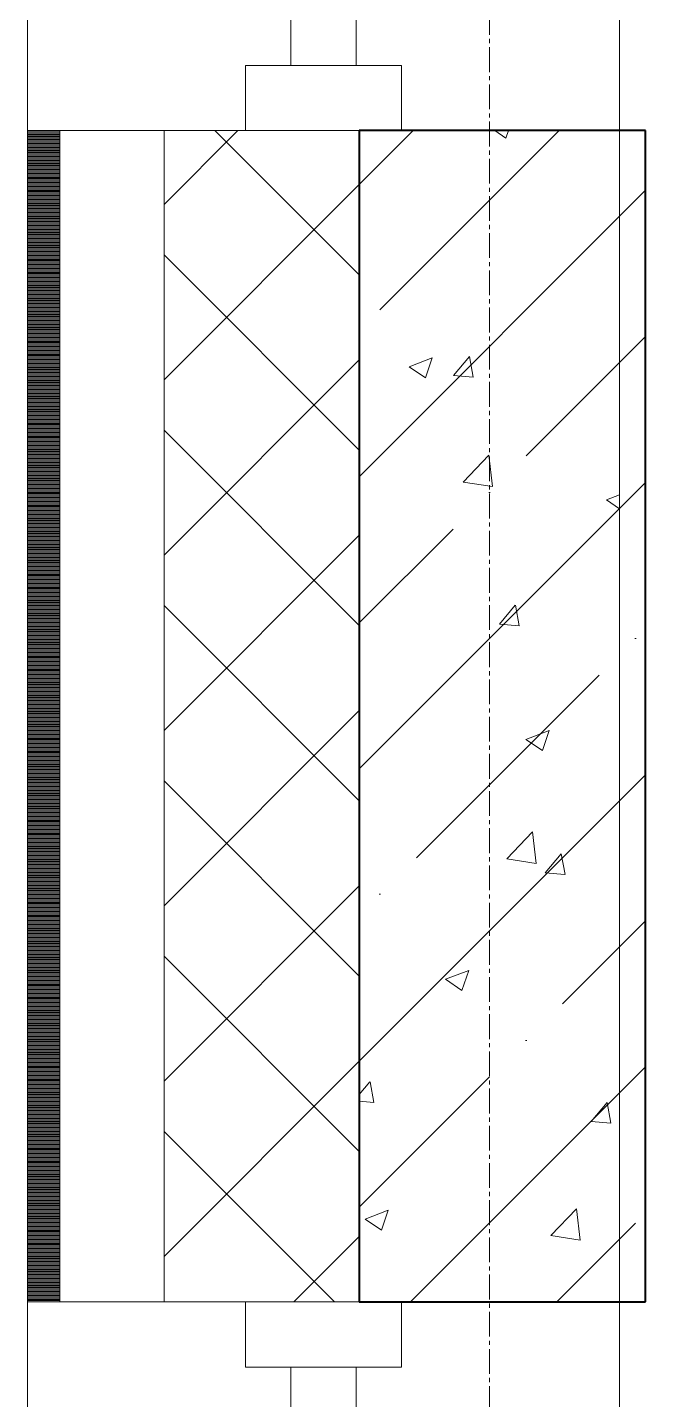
# Model space of a CAD drawing. Header units: millimetres. Extents: x -24360 to 609566, y -391049 to 148426.
# Drawn here: x 193674 to 194149, y 3779 to 4833 of the extents above; entities that cross this region are included whole.
import ezdxf

# ---------------------------------------------------------------- set-up
doc = ezdxf.new("R2010")
doc.units = ezdxf.units.MM
doc.linetypes.add('CENTER2', pattern=[28.575, 19.05, -3.175, 3.175, -3.175])
doc.linetypes.add('HIDDEN2', pattern=[4.7625, 3.175, -1.5875])
for name, color, linetype, lineweight in [('A-Wall_Материал_Газоблок_Контур', 250, 'Continuous', 0), ('АР_Колонны', 70, 'Continuous', 30), ('АР_Окна', 4, 'Continuous', 5), ('АР_Стены ЖБ', 7, 'Continuous', 30), ('АР_Стены ПЕНОблок', 52, 'Continuous', 20), ('АР_Тонкая', 254, 'Continuous', 5), ('АР_Утеплитель', 31, 'Continuous', 0), ('АР_Штриховка', 8, 'Continuous', 0)]:
    doc.layers.add(name, color=color, linetype=linetype, lineweight=lineweight)
doc.layers.add('АР_Оси_РД_100', color=7, linetype='Continuous', lineweight=0, true_color=0x525252)

msp = doc.modelspace()

# ---------------------------------------------------------------- hatches: boundary and pattern name
at = {"layer": 'АР_Штриховка', "linetype": 'Continuous', "lineweight": 5, "true_color": 0x000000}
h = msp.add_hatch(dxfattribs=at)
h.set_pattern_fill('ANSI35', color=18, scale=25, style=0)
h.set_pattern_definition([(45, (194029.4, -14045.81), (-112.2532, 112.2532), []), (45, (194141.65, -14045.81), (-112.2532, 112.2532), [198.4375, -39.6875, 0, -39.6875])])
h.paths.add_polyline_path([(193929.4, 3854.189), (194149.4, 3854.189), (194149.4, 4754.189), (193929.4, 4754.189)], flags=0)

# ---------------------------------------------------------------- linework, layer by layer
at = {"layer": 'A-Wall_Материал_Газоблок_Контур', "color": 18, "linetype": 'Continuous', "lineweight": 0, "true_color": 0x000000}
for p, q in [((193674.4, 5954.189), (193674.4, 4754.189)), ((194129.4, 4754.189), (194129.4, 5954.189)), ((193674.4, 3854.189), (193674.4, 554.189)), ((194129.4, 554.189), (194129.4, 3854.189))]:
    msp.add_line(p, q, dxfattribs=at)
at = {"layer": 'АР_Колонны', "color": 18, "linetype": 'HIDDEN2', "lineweight": 25, "true_color": 0x000000}
for p, q in [((193929.4, 4754.189), (194149.4, 4754.189)), ((193929.4, 3854.189), (193929.4, 4754.189)), ((194149.4, 4754.189), (194149.4, 3854.189)), ((194149.4, 3854.189), (193929.4, 3854.189))]:
    msp.add_line(p, q, dxfattribs=at)
at = {"layer": 'АР_Колонны', "color": 18, "linetype": 'Continuous', "lineweight": 30, "true_color": 0x000000}
for p, q in [((194149.4, 4754.189), (193929.4, 4754.189)), ((193929.4, 4754.189), (193929.4, 3854.189)), ((194149.4, 3854.189), (194149.4, 4754.189)), ((193929.4, 3854.189), (194149.4, 3854.189))]:
    msp.add_line(p, q, dxfattribs=at)
at = {"layer": 'АР_Окна', "color": 18, "linetype": 'Continuous', "lineweight": 5, "true_color": 0x000000}
for p, q in [((193674.4, 5954.189), (193674.4, 4754.189)), ((194129.4, 5954.189), (194129.4, 4754.189)), ((193674.4, 3854.189), (193674.4, 554.189)), ((194129.4, 3854.189), (194129.4, 554.189))]:
    msp.add_line(p, q, dxfattribs=at)
for points in [[(193876.9, 5904.189), (193926.9, 5904.189), (193926.9, 4804.189), (193876.9, 4804.189)], [(193961.9, 4804.189), (193961.9, 4754.189), (193841.9, 4754.189), (193841.9, 4804.189)], [(193961.9, 3804.189), (193961.9, 3854.189), (193841.9, 3854.189), (193841.9, 3804.189)], [(193876.9, 3804.189), (193926.9, 3804.189), (193926.9, 604.189), (193876.9, 604.189)]]:
    msp.add_lwpolyline(points, close=True, dxfattribs=at)
at = {"layer": 'АР_Оси_РД_100', "linetype": 'CENTER2'}
msp.add_line((194029.4, -4259.177), (194029.4, 30254.189), dxfattribs=at)
at = {"layer": 'АР_Стены ЖБ', "color": 18, "linetype": 'Continuous', "lineweight": 40, "true_color": 0x000000}
for p, q in [((194149.4, 4754.189), (193929.4, 4754.189)), ((193929.4, 4754.189), (193929.4, 3854.189)), ((194149.4, 3854.189), (194149.4, 4754.189)), ((193929.4, 3854.189), (194149.4, 3854.189))]:
    msp.add_line(p, q, dxfattribs=at)
at = {"layer": 'АР_Стены ПЕНОблок', "color": 18, "linetype": 'Continuous', "lineweight": 20, "true_color": 0x000000}
for p, q in [((194129.4, 4754.189), (193929.4, 4754.189)), ((193929.4, 4754.189), (193929.4, 3854.189)), ((194129.4, 3854.189), (194129.4, 4754.189)), ((193929.4, 3854.189), (194129.4, 3854.189))]:
    msp.add_line(p, q, dxfattribs=at)
at = {"layer": 'АР_Тонкая', "color": 18, "linetype": 'Continuous', "lineweight": 5, "true_color": 0x000000}
for p, q in [((193699.4, 4754.189), (193674.4, 4754.189)), ((193674.4, 4754.189), (193674.4, 3854.189)), ((193779.4, 4754.189), (193699.4, 4754.189)), ((193699.4, 4754.189), (193699.4, 3854.189)), ((193699.4, 3854.189), (193699.4, 4754.189)), ((193779.4, 3854.189), (193779.4, 4754.189)), ((193674.4, 3854.189), (193699.4, 3854.189)), ((193699.4, 3854.189), (193779.4, 3854.189))]:
    msp.add_line(p, q, dxfattribs=at)
at = {"layer": 'АР_Утеплитель', "color": 18, "linetype": 'Continuous', "lineweight": 0, "true_color": 0x000000}
for p, q in [((193929.4, 4754.189), (193779.4, 4754.189)), ((193779.4, 4754.189), (193779.4, 3854.189)), ((193929.4, 3854.189), (193929.4, 4754.189)), ((193779.4, 3854.189), (193929.4, 3854.189))]:
    msp.add_line(p, q, dxfattribs=at)
at = {"layer": 'АР_Штриховка', "color": 18, "linetype": 'Continuous', "lineweight": 0, "true_color": 0x000000}
for p, q in [((193674.4, 4753.189), (193699.4, 4753.189)), ((193674.4, 4752.189), (193699.4, 4752.189)), ((193674.4, 4751.189), (193699.4, 4751.189)), ((193674.4, 4750.189), (193699.4, 4750.189)), ((193674.4, 4749.189), (193699.4, 4749.189)), ((193674.4, 4748.189), (193699.4, 4748.189)), ((193674.4, 4747.189), (193699.4, 4747.189)), ((193674.4, 4746.189), (193699.4, 4746.189)), ((193674.4, 4745.189), (193699.4, 4745.189)), ((193674.4, 4744.189), (193699.4, 4744.189)), ((193779.4, 4697.43), (193836.158, 4754.189)), ((193929.4, 4643.319), (193818.53, 4754.189)), ((194033.508, 4754.189), (194042.113, 4748.385)), ((194042.115, 4748.384), (194044.063, 4754.189)), ((193674.4, 4743.189), (193699.4, 4743.189)), ((193674.4, 4742.189), (193699.4, 4742.189)), ((193674.4, 4741.189), (193699.4, 4741.189)), ((193674.4, 4740.189), (193699.4, 4740.189)), ((193674.4, 4739.189), (193699.4, 4739.189)), ((193674.4, 4738.189), (193699.4, 4738.189)), ((193674.4, 4737.189), (193699.4, 4737.189)), ((193674.4, 4736.189), (193699.4, 4736.189)), ((193674.4, 4735.189), (193699.4, 4735.189)), ((193674.4, 4734.189), (193699.4, 4734.189)), ((193674.4, 4733.189), (193699.4, 4733.189)), ((193674.4, 4732.189), (193699.4, 4732.189)), ((193674.4, 4731.189), (193699.4, 4731.189)), ((193674.4, 4730.189), (193699.4, 4730.189)), ((193674.4, 4729.189), (193699.4, 4729.189)), ((193674.4, 4728.189), (193699.4, 4728.189)), ((193674.4, 4727.189), (193699.4, 4727.189)), ((193674.4, 4726.189), (193699.4, 4726.189)), ((193674.4, 4725.189), (193699.4, 4725.189)), ((193674.4, 4724.189), (193699.4, 4724.189)), ((193674.4, 4723.189), (193699.4, 4723.189)), ((193674.4, 4722.189), (193699.4, 4722.189)), ((193674.4, 4721.189), (193699.4, 4721.189)), ((193674.4, 4720.189), (193699.4, 4720.189)), ((193674.4, 4719.189), (193699.4, 4719.189)), ((193674.4, 4718.189), (193699.4, 4718.189)), ((193674.4, 4717.189), (193699.4, 4717.189)), ((193674.4, 4716.189), (193699.4, 4716.189)), ((193674.4, 4715.189), (193699.4, 4715.189)), ((193674.4, 4714.189), (193699.4, 4714.189)), ((193674.4, 4713.189), (193699.4, 4713.189)), ((193674.4, 4712.189), (193699.4, 4712.189)), ((193779.4, 4562.727), (193929.4, 4712.727)), ((193674.4, 4711.189), (193699.4, 4711.189)), ((193674.4, 4710.189), (193699.4, 4710.189)), ((193674.4, 4709.189), (193699.4, 4709.189)), ((193674.4, 4708.189), (193699.4, 4708.189)), ((193674.4, 4707.189), (193699.4, 4707.189)), ((193674.4, 4706.189), (193699.4, 4706.189)), ((193674.4, 4705.189), (193699.4, 4705.189)), ((193674.4, 4704.189), (193699.4, 4704.189)), ((193674.4, 4703.189), (193699.4, 4703.189)), ((193674.4, 4702.189), (193699.4, 4702.189)), ((193674.4, 4701.189), (193699.4, 4701.189)), ((193674.4, 4700.189), (193699.4, 4700.189)), ((193674.4, 4699.189), (193699.4, 4699.189)), ((193674.4, 4698.189), (193699.4, 4698.189)), ((193674.4, 4697.189), (193699.4, 4697.189)), ((193674.4, 4696.189), (193699.4, 4696.189)), ((193674.4, 4695.189), (193699.4, 4695.189)), ((193674.4, 4694.189), (193699.4, 4694.189)), ((193674.4, 4693.189), (193699.4, 4693.189)), ((193674.4, 4692.189), (193699.4, 4692.189)), ((193674.4, 4691.189), (193699.4, 4691.189)), ((193674.4, 4690.189), (193699.4, 4690.189)), ((193674.4, 4689.189), (193699.4, 4689.189)), ((193674.4, 4688.189), (193699.4, 4688.189)), ((193674.4, 4687.189), (193699.4, 4687.189)), ((193674.4, 4686.189), (193699.4, 4686.189)), ((193674.4, 4685.189), (193699.4, 4685.189)), ((193674.4, 4684.189), (193699.4, 4684.189)), ((193674.4, 4683.189), (193699.4, 4683.189)), ((193674.4, 4682.189), (193699.4, 4682.189)), ((193674.4, 4681.189), (193699.4, 4681.189)), ((193674.4, 4680.189), (193699.4, 4680.189)), ((193674.4, 4679.189), (193699.4, 4679.189)), ((193674.4, 4678.189), (193699.4, 4678.189)), ((193674.4, 4677.189), (193699.4, 4677.189)), ((193674.4, 4676.189), (193699.4, 4676.189)), ((193674.4, 4675.189), (193699.4, 4675.189)), ((193674.4, 4674.189), (193699.4, 4674.189)), ((193674.4, 4673.189), (193699.4, 4673.189)), ((193674.4, 4672.189), (193699.4, 4672.189)), ((193674.4, 4671.189), (193699.4, 4671.189)), ((193674.4, 4670.189), (193699.4, 4670.189)), ((193674.4, 4669.189), (193699.4, 4669.189)), ((193674.4, 4668.189), (193699.4, 4668.189)), ((193674.4, 4667.189), (193699.4, 4667.189)), ((193674.4, 4666.189), (193699.4, 4666.189)), ((193674.4, 4665.189), (193699.4, 4665.189)), ((193674.4, 4664.189), (193699.4, 4664.189)), ((193674.4, 4663.189), (193699.4, 4663.189)), ((193674.4, 4662.189), (193699.4, 4662.189)), ((193674.4, 4661.189), (193699.4, 4661.189)), ((193674.4, 4660.189), (193699.4, 4660.189)), ((193674.4, 4659.189), (193699.4, 4659.189)), ((193674.4, 4658.189), (193699.4, 4658.189)), ((193674.4, 4657.189), (193699.4, 4657.189)), ((193674.4, 4656.189), (193699.4, 4656.189)), ((193674.4, 4655.189), (193699.4, 4655.189)), ((193674.4, 4654.189), (193699.4, 4654.189)), ((193674.4, 4653.189), (193699.4, 4653.189)), ((193674.4, 4652.189), (193699.4, 4652.189)), ((193674.4, 4651.189), (193699.4, 4651.189)), ((193674.4, 4650.189), (193699.4, 4650.189)), ((193674.4, 4649.189), (193699.4, 4649.189)), ((193929.4, 4508.615), (193779.4, 4658.615)), ((193674.4, 4648.189), (193699.4, 4648.189)), ((193674.4, 4647.189), (193699.4, 4647.189)), ((193674.4, 4646.189), (193699.4, 4646.189)), ((193674.4, 4645.189), (193699.4, 4645.189)), ((193674.4, 4644.189), (193699.4, 4644.189)), ((193674.4, 4643.189), (193699.4, 4643.189)), ((193674.4, 4642.189), (193699.4, 4642.189)), ((193674.4, 4641.189), (193699.4, 4641.189)), ((193674.4, 4640.189), (193699.4, 4640.189)), ((193674.4, 4639.189), (193699.4, 4639.189)), ((193674.4, 4638.189), (193699.4, 4638.189)), ((193674.4, 4637.189), (193699.4, 4637.189)), ((193674.4, 4636.189), (193699.4, 4636.189)), ((193674.4, 4635.189), (193699.4, 4635.189)), ((193674.4, 4634.189), (193699.4, 4634.189)), ((193674.4, 4633.189), (193699.4, 4633.189)), ((193674.4, 4632.189), (193699.4, 4632.189)), ((193674.4, 4631.189), (193699.4, 4631.189)), ((193674.4, 4630.189), (193699.4, 4630.189)), ((193674.4, 4629.189), (193699.4, 4629.189)), ((193674.4, 4628.189), (193699.4, 4628.189)), ((193674.4, 4627.189), (193699.4, 4627.189)), ((193674.4, 4626.189), (193699.4, 4626.189)), ((193674.4, 4625.189), (193699.4, 4625.189)), ((193674.4, 4624.189), (193699.4, 4624.189)), ((193674.4, 4623.189), (193699.4, 4623.189)), ((193674.4, 4622.189), (193699.4, 4622.189)), ((193674.4, 4621.189), (193699.4, 4621.189)), ((193674.4, 4620.189), (193699.4, 4620.189)), ((193674.4, 4619.189), (193699.4, 4619.189)), ((193674.4, 4618.189), (193699.4, 4618.189)), ((193674.4, 4617.189), (193699.4, 4617.189)), ((193674.4, 4616.189), (193699.4, 4616.189)), ((193674.4, 4615.189), (193699.4, 4615.189)), ((193674.4, 4614.189), (193699.4, 4614.189)), ((193674.4, 4613.189), (193699.4, 4613.189)), ((193674.4, 4612.189), (193699.4, 4612.189)), ((193674.4, 4611.189), (193699.4, 4611.189)), ((193674.4, 4610.189), (193699.4, 4610.189)), ((193674.4, 4609.189), (193699.4, 4609.189)), ((193674.4, 4608.189), (193699.4, 4608.189)), ((193674.4, 4607.189), (193699.4, 4607.189)), ((193674.4, 4606.189), (193699.4, 4606.189)), ((193674.4, 4605.189), (193699.4, 4605.189)), ((193674.4, 4604.189), (193699.4, 4604.189)), ((193674.4, 4603.189), (193699.4, 4603.189)), ((193674.4, 4602.189), (193699.4, 4602.189)), ((193674.4, 4601.189), (193699.4, 4601.189)), ((193674.4, 4600.189), (193699.4, 4600.189)), ((193674.4, 4599.189), (193699.4, 4599.189)), ((193674.4, 4598.189), (193699.4, 4598.189)), ((193674.4, 4597.189), (193699.4, 4597.189)), ((193674.4, 4596.189), (193699.4, 4596.189)), ((193674.4, 4595.189), (193699.4, 4595.189)), ((193674.4, 4594.189), (193699.4, 4594.189)), ((193674.4, 4593.189), (193699.4, 4593.189)), ((193674.4, 4592.189), (193699.4, 4592.189)), ((193674.4, 4591.189), (193699.4, 4591.189)), ((193674.4, 4590.189), (193699.4, 4590.189)), ((193674.4, 4589.189), (193699.4, 4589.189)), ((193674.4, 4588.189), (193699.4, 4588.189)), ((193674.4, 4587.189), (193699.4, 4587.189)), ((193674.4, 4586.189), (193699.4, 4586.189)), ((193674.4, 4585.189), (193699.4, 4585.189)), ((193674.4, 4584.189), (193699.4, 4584.189)), ((193674.4, 4583.189), (193699.4, 4583.189)), ((193674.4, 4582.189), (193699.4, 4582.189)), ((193674.4, 4581.189), (193699.4, 4581.189)), ((193674.4, 4580.189), (193699.4, 4580.189)), ((193674.4, 4579.189), (193699.4, 4579.189)), ((193674.4, 4578.189), (193699.4, 4578.189)), ((193674.4, 4577.189), (193699.4, 4577.189)), ((193674.4, 4576.189), (193699.4, 4576.189)), ((193674.4, 4575.189), (193699.4, 4575.189)), ((193779.4, 4428.023), (193929.4, 4578.023)), ((193967.682, 4572.731), (193985.467, 4579.558)), ((193980.313, 4564.196), (193985.463, 4579.545)), ((194001.81, 4565.974), (194014.055, 4580.567)), ((194017.036, 4564.654), (194014.099, 4580.575)), ((193674.4, 4574.189), (193699.4, 4574.189)), ((193674.4, 4573.189), (193699.4, 4573.189)), ((193674.4, 4572.189), (193699.4, 4572.189)), ((193674.4, 4571.189), (193699.4, 4571.189)), ((193674.4, 4570.189), (193699.4, 4570.189)), ((193674.4, 4569.189), (193699.4, 4569.189)), ((193674.4, 4568.189), (193699.4, 4568.189)), ((193674.4, 4567.189), (193699.4, 4567.189)), ((193674.4, 4566.189), (193699.4, 4566.189)), ((193674.4, 4565.189), (193699.4, 4565.189)), ((193967.677, 4572.719), (193980.311, 4564.197)), ((194001.81, 4565.974), (194016.992, 4564.645)), ((193674.4, 4564.189), (193699.4, 4564.189)), ((193674.4, 4563.189), (193699.4, 4563.189)), ((193674.4, 4562.189), (193699.4, 4562.189)), ((193674.4, 4561.189), (193699.4, 4561.189)), ((193674.4, 4560.189), (193699.4, 4560.189)), ((193674.4, 4559.189), (193699.4, 4559.189)), ((193674.4, 4558.189), (193699.4, 4558.189)), ((193674.4, 4557.189), (193699.4, 4557.189)), ((193674.4, 4556.189), (193699.4, 4556.189)), ((193674.4, 4555.189), (193699.4, 4555.189)), ((193674.4, 4554.189), (193699.4, 4554.189)), ((193674.4, 4553.189), (193699.4, 4553.189)), ((193674.4, 4552.189), (193699.4, 4552.189)), ((193674.4, 4551.189), (193699.4, 4551.189)), ((193674.4, 4550.189), (193699.4, 4550.189)), ((193674.4, 4549.189), (193699.4, 4549.189)), ((193674.4, 4548.189), (193699.4, 4548.189)), ((193674.4, 4547.189), (193699.4, 4547.189)), ((193674.4, 4546.189), (193699.4, 4546.189)), ((193674.4, 4545.189), (193699.4, 4545.189)), ((193674.4, 4544.189), (193699.4, 4544.189)), ((193674.4, 4543.189), (193699.4, 4543.189)), ((193674.4, 4542.189), (193699.4, 4542.189)), ((193674.4, 4541.189), (193699.4, 4541.189)), ((193674.4, 4540.189), (193699.4, 4540.189)), ((193674.4, 4539.189), (193699.4, 4539.189)), ((193674.4, 4538.189), (193699.4, 4538.189)), ((193674.4, 4537.189), (193699.4, 4537.189)), ((193674.4, 4536.189), (193699.4, 4536.189)), ((193674.4, 4535.189), (193699.4, 4535.189)), ((193674.4, 4534.189), (193699.4, 4534.189)), ((193674.4, 4533.189), (193699.4, 4533.189)), ((193674.4, 4532.189), (193699.4, 4532.189)), ((193674.4, 4531.189), (193699.4, 4531.189)), ((193674.4, 4530.189), (193699.4, 4530.189)), ((193674.4, 4529.189), (193699.4, 4529.189)), ((193674.4, 4528.189), (193699.4, 4528.189)), ((193674.4, 4527.189), (193699.4, 4527.189)), ((193674.4, 4526.189), (193699.4, 4526.189)), ((193674.4, 4525.189), (193699.4, 4525.189)), ((193674.4, 4524.189), (193699.4, 4524.189)), ((193674.4, 4523.189), (193699.4, 4523.189)), ((193929.4, 4373.911), (193779.4, 4523.911)), ((193674.4, 4522.189), (193699.4, 4522.189)), ((193674.4, 4521.189), (193699.4, 4521.189)), ((193674.4, 4520.189), (193699.4, 4520.189)), ((193674.4, 4519.189), (193699.4, 4519.189)), ((193674.4, 4518.189), (193699.4, 4518.189)), ((193674.4, 4517.189), (193699.4, 4517.189)), ((193674.4, 4516.189), (193699.4, 4516.189)), ((193674.4, 4515.189), (193699.4, 4515.189)), ((193674.4, 4514.189), (193699.4, 4514.189)), ((193674.4, 4513.189), (193699.4, 4513.189)), ((193674.4, 4512.189), (193699.4, 4512.189)), ((193674.4, 4511.189), (193699.4, 4511.189)), ((193674.4, 4510.189), (193699.4, 4510.189)), ((193674.4, 4509.189), (193699.4, 4509.189)), ((193674.4, 4508.189), (193699.4, 4508.189)), ((193674.4, 4507.189), (193699.4, 4507.189)), ((193674.4, 4506.189), (193699.4, 4506.189)), ((193674.4, 4505.189), (193699.4, 4505.189)), ((193674.4, 4504.189), (193699.4, 4504.189)), ((193674.4, 4503.189), (193699.4, 4503.189)), ((193674.4, 4502.189), (193699.4, 4502.189)), ((194009.163, 4484.1), (194028.947, 4504.718)), ((194031.764, 4480.597), (194028.958, 4504.72)), ((193674.4, 4501.189), (193699.4, 4501.189)), ((193674.4, 4500.189), (193699.4, 4500.189)), ((193674.4, 4499.189), (193699.4, 4499.189)), ((193674.4, 4498.189), (193699.4, 4498.189)), ((193674.4, 4497.189), (193699.4, 4497.189)), ((193674.4, 4496.189), (193699.4, 4496.189)), ((193674.4, 4495.189), (193699.4, 4495.189)), ((193674.4, 4494.189), (193699.4, 4494.189)), ((193674.4, 4493.189), (193699.4, 4493.189)), ((193674.4, 4492.189), (193699.4, 4492.189)), ((193674.4, 4491.189), (193699.4, 4491.189)), ((193674.4, 4490.189), (193699.4, 4490.189)), ((193674.4, 4489.189), (193699.4, 4489.189)), ((193674.4, 4488.189), (193699.4, 4488.189)), ((193674.4, 4487.189), (193699.4, 4487.189)), ((193674.4, 4486.189), (193699.4, 4486.189)), ((193674.4, 4485.189), (193699.4, 4485.189)), ((193674.4, 4484.189), (193699.4, 4484.189)), ((193674.4, 4483.189), (193699.4, 4483.189)), ((193674.4, 4482.189), (193699.4, 4482.189)), ((193674.4, 4481.189), (193699.4, 4481.189)), ((194009.171, 4484.082), (194031.761, 4480.578)), ((193674.4, 4480.189), (193699.4, 4480.189)), ((193674.4, 4479.189), (193699.4, 4479.189)), ((193674.4, 4478.189), (193699.4, 4478.189)), ((193674.4, 4477.189), (193699.4, 4477.189)), ((193674.4, 4476.189), (193699.4, 4476.189)), ((193674.4, 4475.189), (193699.4, 4475.189)), ((193674.4, 4474.189), (193699.4, 4474.189)), ((193674.4, 4473.189), (193699.4, 4473.189)), ((193674.4, 4472.189), (193699.4, 4472.189)), ((193674.4, 4471.189), (193699.4, 4471.189)), ((193674.4, 4470.189), (193699.4, 4470.189)), ((194119.291, 4470.454), (194129.4, 4463.635)), ((194119.296, 4470.465), (194129.4, 4474.344)), ((193674.4, 4469.189), (193699.4, 4469.189)), ((193674.4, 4468.189), (193699.4, 4468.189)), ((193674.4, 4467.189), (193699.4, 4467.189)), ((193674.4, 4466.189), (193699.4, 4466.189)), ((193674.4, 4465.189), (193699.4, 4465.189)), ((193674.4, 4464.189), (193699.4, 4464.189)), ((193674.4, 4463.189), (193699.4, 4463.189)), ((193674.4, 4462.189), (193699.4, 4462.189)), ((193674.4, 4461.189), (193699.4, 4461.189)), ((193674.4, 4460.189), (193699.4, 4460.189)), ((193674.4, 4459.189), (193699.4, 4459.189)), ((193674.4, 4458.189), (193699.4, 4458.189)), ((193674.4, 4457.189), (193699.4, 4457.189)), ((193674.4, 4456.189), (193699.4, 4456.189)), ((193674.4, 4455.189), (193699.4, 4455.189)), ((193674.4, 4454.189), (193699.4, 4454.189)), ((193674.4, 4453.189), (193699.4, 4453.189)), ((193674.4, 4452.189), (193699.4, 4452.189)), ((193674.4, 4451.189), (193699.4, 4451.189)), ((193674.4, 4450.189), (193699.4, 4450.189)), ((193674.4, 4449.189), (193699.4, 4449.189)), ((193674.4, 4448.189), (193699.4, 4448.189)), ((193674.4, 4447.189), (193699.4, 4447.189)), ((193674.4, 4446.189), (193699.4, 4446.189)), ((193674.4, 4445.189), (193699.4, 4445.189)), ((193674.4, 4444.189), (193699.4, 4444.189)), ((193674.4, 4443.189), (193699.4, 4443.189)), ((193674.4, 4442.189), (193699.4, 4442.189)), ((193674.4, 4441.189), (193699.4, 4441.189)), ((193674.4, 4440.189), (193699.4, 4440.189)), ((193674.4, 4439.189), (193699.4, 4439.189)), ((193674.4, 4438.189), (193699.4, 4438.189)), ((193779.4, 4293.319), (193929.4, 4443.319)), ((193674.4, 4437.189), (193699.4, 4437.189)), ((193674.4, 4436.189), (193699.4, 4436.189)), ((193674.4, 4435.189), (193699.4, 4435.189)), ((193674.4, 4434.189), (193699.4, 4434.189)), ((193674.4, 4433.189), (193699.4, 4433.189)), ((193674.4, 4432.189), (193699.4, 4432.189)), ((193674.4, 4431.189), (193699.4, 4431.189)), ((193674.4, 4430.189), (193699.4, 4430.189)), ((193674.4, 4429.189), (193699.4, 4429.189)), ((193674.4, 4428.189), (193699.4, 4428.189)), ((193674.4, 4427.189), (193699.4, 4427.189)), ((193674.4, 4426.189), (193699.4, 4426.189)), ((193674.4, 4425.189), (193699.4, 4425.189)), ((193674.4, 4424.189), (193699.4, 4424.189)), ((193674.4, 4423.189), (193699.4, 4423.189)), ((193674.4, 4422.189), (193699.4, 4422.189)), ((193674.4, 4421.189), (193699.4, 4421.189)), ((193674.4, 4420.189), (193699.4, 4420.189)), ((193674.4, 4419.189), (193699.4, 4419.189)), ((193674.4, 4418.189), (193699.4, 4418.189)), ((193674.4, 4417.189), (193699.4, 4417.189)), ((193674.4, 4416.189), (193699.4, 4416.189)), ((193674.4, 4415.189), (193699.4, 4415.189)), ((193674.4, 4414.189), (193699.4, 4414.189)), ((193674.4, 4413.189), (193699.4, 4413.189)), ((193674.4, 4412.189), (193699.4, 4412.189)), ((193674.4, 4411.189), (193699.4, 4411.189)), ((193674.4, 4410.189), (193699.4, 4410.189)), ((193674.4, 4409.189), (193699.4, 4409.189)), ((193674.4, 4408.189), (193699.4, 4408.189)), ((193674.4, 4407.189), (193699.4, 4407.189)), ((193674.4, 4406.189), (193699.4, 4406.189)), ((193674.4, 4405.189), (193699.4, 4405.189)), ((193674.4, 4404.189), (193699.4, 4404.189)), ((193674.4, 4403.189), (193699.4, 4403.189)), ((193674.4, 4402.189), (193699.4, 4402.189)), ((193674.4, 4401.189), (193699.4, 4401.189)), ((193674.4, 4400.189), (193699.4, 4400.189)), ((193674.4, 4399.189), (193699.4, 4399.189)), ((193674.4, 4398.189), (193699.4, 4398.189)), ((193674.4, 4397.189), (193699.4, 4397.189)), ((193674.4, 4396.189), (193699.4, 4396.189)), ((193674.4, 4395.189), (193699.4, 4395.189)), ((193674.4, 4394.189), (193699.4, 4394.189)), ((193674.4, 4393.189), (193699.4, 4393.189)), ((193674.4, 4392.189), (193699.4, 4392.189)), ((193674.4, 4391.189), (193699.4, 4391.189)), ((193674.4, 4390.189), (193699.4, 4390.189)), ((193674.4, 4389.189), (193699.4, 4389.189)), ((193674.4, 4388.189), (193699.4, 4388.189)), ((193674.4, 4387.189), (193699.4, 4387.189)), ((193674.4, 4386.189), (193699.4, 4386.189)), ((193929.4, 4239.207), (193779.4, 4389.207)), ((194037.053, 4374.917), (194049.298, 4389.51)), ((194052.279, 4373.597), (194049.342, 4389.518)), ((193674.4, 4385.189), (193699.4, 4385.189)), ((193674.4, 4384.189), (193699.4, 4384.189)), ((193674.4, 4383.189), (193699.4, 4383.189)), ((193674.4, 4382.189), (193699.4, 4382.189)), ((193674.4, 4381.189), (193699.4, 4381.189)), ((193674.4, 4380.189), (193699.4, 4380.189)), ((193674.4, 4379.189), (193699.4, 4379.189)), ((193674.4, 4378.189), (193699.4, 4378.189)), ((193674.4, 4377.189), (193699.4, 4377.189)), ((193674.4, 4376.189), (193699.4, 4376.189)), ((193674.4, 4375.189), (193699.4, 4375.189)), ((194037.053, 4374.917), (194052.235, 4373.589)), ((193674.4, 4374.189), (193699.4, 4374.189)), ((193674.4, 4373.189), (193699.4, 4373.189)), ((193674.4, 4372.189), (193699.4, 4372.189)), ((193674.4, 4371.189), (193699.4, 4371.189)), ((193674.4, 4370.189), (193699.4, 4370.189)), ((193674.4, 4369.189), (193699.4, 4369.189)), ((193674.4, 4368.189), (193699.4, 4368.189)), ((193674.4, 4367.189), (193699.4, 4367.189)), ((193674.4, 4366.189), (193699.4, 4366.189)), ((193674.4, 4365.189), (193699.4, 4365.189)), ((193674.4, 4364.189), (193699.4, 4364.189)), ((193674.4, 4363.189), (193699.4, 4363.189)), ((193674.4, 4362.189), (193699.4, 4362.189)), ((193674.4, 4361.189), (193699.4, 4361.189)), ((193674.4, 4360.189), (193699.4, 4360.189)), ((193674.4, 4359.189), (193699.4, 4359.189)), ((193674.4, 4358.189), (193699.4, 4358.189)), ((193674.4, 4357.189), (193699.4, 4357.189)), ((193674.4, 4356.189), (193699.4, 4356.189)), ((193674.4, 4355.189), (193699.4, 4355.189)), ((193674.4, 4354.189), (193699.4, 4354.189)), ((193674.4, 4353.189), (193699.4, 4353.189)), ((193674.4, 4352.189), (193699.4, 4352.189)), ((193674.4, 4351.189), (193699.4, 4351.189)), ((193674.4, 4350.189), (193699.4, 4350.189)), ((193674.4, 4349.189), (193699.4, 4349.189)), ((193674.4, 4348.189), (193699.4, 4348.189)), ((193674.4, 4347.189), (193699.4, 4347.189)), ((193674.4, 4346.189), (193699.4, 4346.189)), ((193674.4, 4345.189), (193699.4, 4345.189)), ((193674.4, 4344.189), (193699.4, 4344.189)), ((193674.4, 4343.189), (193699.4, 4343.189)), ((193674.4, 4342.189), (193699.4, 4342.189)), ((193674.4, 4341.189), (193699.4, 4341.189)), ((193674.4, 4340.189), (193699.4, 4340.189)), ((193674.4, 4339.189), (193699.4, 4339.189)), ((193674.4, 4338.189), (193699.4, 4338.189)), ((193674.4, 4337.189), (193699.4, 4337.189)), ((193674.4, 4336.189), (193699.4, 4336.189)), ((193674.4, 4335.189), (193699.4, 4335.189)), ((193674.4, 4334.189), (193699.4, 4334.189)), ((193674.4, 4333.189), (193699.4, 4333.189)), ((193674.4, 4332.189), (193699.4, 4332.189)), ((193674.4, 4331.189), (193699.4, 4331.189)), ((193674.4, 4330.189), (193699.4, 4330.189)), ((193674.4, 4329.189), (193699.4, 4329.189)), ((193674.4, 4328.189), (193699.4, 4328.189)), ((193674.4, 4327.189), (193699.4, 4327.189)), ((193674.4, 4326.189), (193699.4, 4326.189)), ((193674.4, 4325.189), (193699.4, 4325.189)), ((193674.4, 4324.189), (193699.4, 4324.189)), ((193674.4, 4323.189), (193699.4, 4323.189)), ((193674.4, 4322.189), (193699.4, 4322.189)), ((193674.4, 4321.189), (193699.4, 4321.189)), ((193674.4, 4320.189), (193699.4, 4320.189)), ((193674.4, 4319.189), (193699.4, 4319.189)), ((193674.4, 4318.189), (193699.4, 4318.189)), ((193674.4, 4317.189), (193699.4, 4317.189)), ((193674.4, 4316.189), (193699.4, 4316.189)), ((193674.4, 4315.189), (193699.4, 4315.189)), ((193674.4, 4314.189), (193699.4, 4314.189)), ((193674.4, 4313.189), (193699.4, 4313.189)), ((193674.4, 4312.189), (193699.4, 4312.189)), ((193674.4, 4311.189), (193699.4, 4311.189)), ((193674.4, 4310.189), (193699.4, 4310.189)), ((193674.4, 4309.189), (193699.4, 4309.189)), ((193674.4, 4308.189), (193699.4, 4308.189)), ((193674.4, 4307.189), (193699.4, 4307.189)), ((193674.4, 4306.189), (193699.4, 4306.189)), ((193674.4, 4305.189), (193699.4, 4305.189)), ((193674.4, 4304.189), (193699.4, 4304.189)), ((193674.4, 4303.189), (193699.4, 4303.189)), ((193674.4, 4302.189), (193699.4, 4302.189)), ((193674.4, 4301.189), (193699.4, 4301.189)), ((193779.4, 4158.615), (193929.4, 4308.615)), ((193674.4, 4300.189), (193699.4, 4300.189)), ((193674.4, 4299.189), (193699.4, 4299.189)), ((193674.4, 4298.189), (193699.4, 4298.189)), ((193674.4, 4297.189), (193699.4, 4297.189)), ((193674.4, 4296.189), (193699.4, 4296.189)), ((193674.4, 4295.189), (193699.4, 4295.189)), ((193674.4, 4294.189), (193699.4, 4294.189)), ((193674.4, 4293.189), (193699.4, 4293.189)), ((193674.4, 4292.189), (193699.4, 4292.189)), ((193674.4, 4291.189), (193699.4, 4291.189)), ((194057.494, 4286.277), (194075.279, 4293.104)), ((194070.125, 4277.743), (194075.275, 4293.092)), ((193674.4, 4290.189), (193699.4, 4290.189)), ((193674.4, 4289.189), (193699.4, 4289.189)), ((193674.4, 4288.189), (193699.4, 4288.189)), ((193674.4, 4287.189), (193699.4, 4287.189)), ((193674.4, 4286.189), (193699.4, 4286.189)), ((193674.4, 4285.189), (193699.4, 4285.189)), ((193674.4, 4284.189), (193699.4, 4284.189)), ((193674.4, 4283.189), (193699.4, 4283.189)), ((193674.4, 4282.189), (193699.4, 4282.189)), ((193674.4, 4281.189), (193699.4, 4281.189)), ((193674.4, 4280.189), (193699.4, 4280.189)), ((194057.489, 4286.266), (194070.124, 4277.743)), ((193674.4, 4279.189), (193699.4, 4279.189)), ((193674.4, 4278.189), (193699.4, 4278.189)), ((193674.4, 4277.189), (193699.4, 4277.189)), ((193674.4, 4276.189), (193699.4, 4276.189)), ((193674.4, 4275.189), (193699.4, 4275.189)), ((193674.4, 4274.189), (193699.4, 4274.189)), ((193674.4, 4273.189), (193699.4, 4273.189)), ((193674.4, 4272.189), (193699.4, 4272.189)), ((193674.4, 4271.189), (193699.4, 4271.189)), ((193674.4, 4270.189), (193699.4, 4270.189)), ((193674.4, 4269.189), (193699.4, 4269.189)), ((193674.4, 4268.189), (193699.4, 4268.189)), ((193674.4, 4267.189), (193699.4, 4267.189)), ((193674.4, 4266.189), (193699.4, 4266.189)), ((193674.4, 4265.189), (193699.4, 4265.189)), ((193674.4, 4264.189), (193699.4, 4264.189)), ((193674.4, 4263.189), (193699.4, 4263.189)), ((193674.4, 4262.189), (193699.4, 4262.189)), ((193674.4, 4261.189), (193699.4, 4261.189)), ((193674.4, 4260.189), (193699.4, 4260.189)), ((193674.4, 4259.189), (193699.4, 4259.189)), ((193674.4, 4258.189), (193699.4, 4258.189)), ((193674.4, 4257.189), (193699.4, 4257.189)), ((193674.4, 4256.189), (193699.4, 4256.189)), ((193674.4, 4255.189), (193699.4, 4255.189)), ((193674.4, 4254.189), (193699.4, 4254.189)), ((193674.4, 4253.189), (193699.4, 4253.189)), ((193674.4, 4252.189), (193699.4, 4252.189)), ((193674.4, 4251.189), (193699.4, 4251.189)), ((193674.4, 4250.189), (193699.4, 4250.189)), ((193674.4, 4249.189), (193699.4, 4249.189)), ((193929.4, 4104.504), (193779.4, 4254.504)), ((193674.4, 4248.189), (193699.4, 4248.189)), ((193674.4, 4247.189), (193699.4, 4247.189)), ((193674.4, 4246.189), (193699.4, 4246.189)), ((193674.4, 4245.189), (193699.4, 4245.189)), ((193674.4, 4244.189), (193699.4, 4244.189)), ((193674.4, 4243.189), (193699.4, 4243.189)), ((193674.4, 4242.189), (193699.4, 4242.189)), ((193674.4, 4241.189), (193699.4, 4241.189)), ((193674.4, 4240.189), (193699.4, 4240.189)), ((193674.4, 4239.189), (193699.4, 4239.189)), ((193674.4, 4238.189), (193699.4, 4238.189)), ((193674.4, 4237.189), (193699.4, 4237.189)), ((193674.4, 4236.189), (193699.4, 4236.189)), ((193674.4, 4235.189), (193699.4, 4235.189)), ((193674.4, 4234.189), (193699.4, 4234.189)), ((193674.4, 4233.189), (193699.4, 4233.189)), ((193674.4, 4232.189), (193699.4, 4232.189)), ((193674.4, 4231.189), (193699.4, 4231.189)), ((193674.4, 4230.189), (193699.4, 4230.189)), ((193674.4, 4229.189), (193699.4, 4229.189)), ((193674.4, 4228.189), (193699.4, 4228.189)), ((193674.4, 4227.189), (193699.4, 4227.189)), ((193674.4, 4226.189), (193699.4, 4226.189)), ((193674.4, 4225.189), (193699.4, 4225.189)), ((193674.4, 4224.189), (193699.4, 4224.189)), ((193674.4, 4223.189), (193699.4, 4223.189)), ((193674.4, 4222.189), (193699.4, 4222.189)), ((193674.4, 4221.189), (193699.4, 4221.189)), ((193674.4, 4220.189), (193699.4, 4220.189)), ((193674.4, 4219.189), (193699.4, 4219.189)), ((193674.4, 4218.189), (193699.4, 4218.189)), ((193674.4, 4217.189), (193699.4, 4217.189)), ((193674.4, 4216.189), (193699.4, 4216.189)), ((193674.4, 4215.189), (193699.4, 4215.189)), ((193674.4, 4214.189), (193699.4, 4214.189)), ((193674.4, 4213.189), (193699.4, 4213.189)), ((193674.4, 4212.189), (193699.4, 4212.189)), ((193674.4, 4211.189), (193699.4, 4211.189)), ((193674.4, 4210.189), (193699.4, 4210.189)), ((193674.4, 4209.189), (193699.4, 4209.189)), ((193674.4, 4208.189), (193699.4, 4208.189)), ((193674.4, 4207.189), (193699.4, 4207.189)), ((193674.4, 4206.189), (193699.4, 4206.189)), ((194042.838, 4194.631), (194062.622, 4215.25)), ((194065.439, 4191.129), (194062.633, 4215.251)), ((193674.4, 4205.189), (193699.4, 4205.189)), ((193674.4, 4204.189), (193699.4, 4204.189)), ((193674.4, 4203.189), (193699.4, 4203.189)), ((193674.4, 4202.189), (193699.4, 4202.189)), ((193674.4, 4201.189), (193699.4, 4201.189)), ((193674.4, 4200.189), (193699.4, 4200.189)), ((193674.4, 4199.189), (193699.4, 4199.189)), ((193674.4, 4198.189), (193699.4, 4198.189)), ((193674.4, 4197.189), (193699.4, 4197.189)), ((193674.4, 4196.189), (193699.4, 4196.189)), ((194072.296, 4183.86), (194084.542, 4198.453)), ((194087.522, 4182.54), (194084.585, 4198.461)), ((193674.4, 4195.189), (193699.4, 4195.189)), ((193674.4, 4194.189), (193699.4, 4194.189)), ((193674.4, 4193.189), (193699.4, 4193.189)), ((193674.4, 4192.189), (193699.4, 4192.189)), ((193674.4, 4191.189), (193699.4, 4191.189)), ((193674.4, 4190.189), (193699.4, 4190.189)), ((193674.4, 4189.189), (193699.4, 4189.189)), ((193674.4, 4188.189), (193699.4, 4188.189)), ((193674.4, 4187.189), (193699.4, 4187.189)), ((193674.4, 4186.189), (193699.4, 4186.189)), ((193674.4, 4185.189), (193699.4, 4185.189)), ((194042.846, 4194.614), (194065.436, 4191.11)), ((193674.4, 4184.189), (193699.4, 4184.189)), ((193674.4, 4183.189), (193699.4, 4183.189)), ((193674.4, 4182.189), (193699.4, 4182.189)), ((193674.4, 4181.189), (193699.4, 4181.189)), ((193674.4, 4180.189), (193699.4, 4180.189)), ((193674.4, 4179.189), (193699.4, 4179.189)), ((193674.4, 4178.189), (193699.4, 4178.189)), ((193674.4, 4177.189), (193699.4, 4177.189)), ((193674.4, 4176.189), (193699.4, 4176.189)), ((193674.4, 4175.189), (193699.4, 4175.189)), ((194072.296, 4183.86), (194087.478, 4182.532)), ((193674.4, 4174.189), (193699.4, 4174.189)), ((193674.4, 4173.189), (193699.4, 4173.189)), ((193674.4, 4172.189), (193699.4, 4172.189)), ((193674.4, 4171.189), (193699.4, 4171.189)), ((193674.4, 4170.189), (193699.4, 4170.189)), ((193674.4, 4169.189), (193699.4, 4169.189)), ((193674.4, 4168.189), (193699.4, 4168.189)), ((193674.4, 4167.189), (193699.4, 4167.189)), ((193674.4, 4166.189), (193699.4, 4166.189)), ((193674.4, 4165.189), (193699.4, 4165.189)), ((193674.4, 4164.189), (193699.4, 4164.189)), ((193779.4, 4023.911), (193929.4, 4173.911)), ((193674.4, 4163.189), (193699.4, 4163.189)), ((193674.4, 4162.189), (193699.4, 4162.189)), ((193674.4, 4161.189), (193699.4, 4161.189)), ((193674.4, 4160.189), (193699.4, 4160.189)), ((193674.4, 4159.189), (193699.4, 4159.189)), ((193674.4, 4158.189), (193699.4, 4158.189)), ((193674.4, 4157.189), (193699.4, 4157.189)), ((193674.4, 4156.189), (193699.4, 4156.189)), ((193674.4, 4155.189), (193699.4, 4155.189)), ((193674.4, 4154.189), (193699.4, 4154.189)), ((193674.4, 4153.189), (193699.4, 4153.189)), ((193674.4, 4152.189), (193699.4, 4152.189)), ((193674.4, 4151.189), (193699.4, 4151.189)), ((193674.4, 4150.189), (193699.4, 4150.189)), ((193674.4, 4149.189), (193699.4, 4149.189)), ((193674.4, 4148.189), (193699.4, 4148.189)), ((193674.4, 4147.189), (193699.4, 4147.189)), ((193674.4, 4146.189), (193699.4, 4146.189)), ((193674.4, 4145.189), (193699.4, 4145.189)), ((193674.4, 4144.189), (193699.4, 4144.189)), ((193674.4, 4143.189), (193699.4, 4143.189)), ((193674.4, 4142.189), (193699.4, 4142.189)), ((193674.4, 4141.189), (193699.4, 4141.189)), ((193674.4, 4140.189), (193699.4, 4140.189)), ((193674.4, 4139.189), (193699.4, 4139.189)), ((193674.4, 4138.189), (193699.4, 4138.189)), ((193674.4, 4137.189), (193699.4, 4137.189)), ((193674.4, 4136.189), (193699.4, 4136.189)), ((193674.4, 4135.189), (193699.4, 4135.189)), ((193674.4, 4134.189), (193699.4, 4134.189)), ((193674.4, 4133.189), (193699.4, 4133.189)), ((193674.4, 4132.189), (193699.4, 4132.189)), ((193674.4, 4131.189), (193699.4, 4131.189)), ((193674.4, 4130.189), (193699.4, 4130.189)), ((193674.4, 4129.189), (193699.4, 4129.189)), ((193674.4, 4128.189), (193699.4, 4128.189)), ((193674.4, 4127.189), (193699.4, 4127.189)), ((193674.4, 4126.189), (193699.4, 4126.189)), ((193674.4, 4125.189), (193699.4, 4125.189)), ((193674.4, 4124.189), (193699.4, 4124.189)), ((193674.4, 4123.189), (193699.4, 4123.189)), ((193674.4, 4122.189), (193699.4, 4122.189)), ((193674.4, 4121.189), (193699.4, 4121.189)), ((193674.4, 4120.189), (193699.4, 4120.189)), ((193674.4, 4119.189), (193699.4, 4119.189)), ((193674.4, 4118.189), (193699.4, 4118.189)), ((193674.4, 4117.189), (193699.4, 4117.189)), ((193674.4, 4116.189), (193699.4, 4116.189)), ((193674.4, 4115.189), (193699.4, 4115.189)), ((193674.4, 4114.189), (193699.4, 4114.189)), ((193674.4, 4113.189), (193699.4, 4113.189)), ((193674.4, 4112.189), (193699.4, 4112.189)), ((193929.4, 3969.8), (193779.4, 4119.8)), ((193674.4, 4111.189), (193699.4, 4111.189)), ((193674.4, 4110.189), (193699.4, 4110.189)), ((193674.4, 4109.189), (193699.4, 4109.189)), ((193674.4, 4108.189), (193699.4, 4108.189)), ((193674.4, 4107.189), (193699.4, 4107.189)), ((193674.4, 4106.189), (193699.4, 4106.189)), ((193674.4, 4105.189), (193699.4, 4105.189)), ((193674.4, 4104.189), (193699.4, 4104.189)), ((193674.4, 4103.189), (193699.4, 4103.189)), ((193674.4, 4102.189), (193699.4, 4102.189)), ((193674.4, 4101.189), (193699.4, 4101.189)), ((193995.687, 4102.078), (194008.322, 4093.556)), ((193995.692, 4102.089), (194013.477, 4108.916)), ((194008.323, 4093.555), (194013.473, 4108.904)), ((193674.4, 4100.189), (193699.4, 4100.189)), ((193674.4, 4099.189), (193699.4, 4099.189)), ((193674.4, 4098.189), (193699.4, 4098.189)), ((193674.4, 4097.189), (193699.4, 4097.189)), ((193674.4, 4096.189), (193699.4, 4096.189)), ((193674.4, 4095.189), (193699.4, 4095.189)), ((193674.4, 4094.189), (193699.4, 4094.189)), ((193674.4, 4093.189), (193699.4, 4093.189)), ((193674.4, 4092.189), (193699.4, 4092.189)), ((193674.4, 4091.189), (193699.4, 4091.189)), ((193674.4, 4090.189), (193699.4, 4090.189)), ((193674.4, 4089.189), (193699.4, 4089.189)), ((193674.4, 4088.189), (193699.4, 4088.189)), ((193674.4, 4087.189), (193699.4, 4087.189)), ((193674.4, 4086.189), (193699.4, 4086.189)), ((193674.4, 4085.189), (193699.4, 4085.189)), ((193674.4, 4084.189), (193699.4, 4084.189)), ((193674.4, 4083.189), (193699.4, 4083.189)), ((193674.4, 4082.189), (193699.4, 4082.189)), ((193674.4, 4081.189), (193699.4, 4081.189)), ((193674.4, 4080.189), (193699.4, 4080.189)), ((193674.4, 4079.189), (193699.4, 4079.189)), ((193674.4, 4078.189), (193699.4, 4078.189)), ((193674.4, 4077.189), (193699.4, 4077.189)), ((193674.4, 4076.189), (193699.4, 4076.189)), ((193674.4, 4075.189), (193699.4, 4075.189)), ((193674.4, 4074.189), (193699.4, 4074.189)), ((193674.4, 4073.189), (193699.4, 4073.189)), ((193674.4, 4072.189), (193699.4, 4072.189)), ((193674.4, 4071.189), (193699.4, 4071.189)), ((193674.4, 4070.189), (193699.4, 4070.189)), ((193674.4, 4069.189), (193699.4, 4069.189)), ((193674.4, 4068.189), (193699.4, 4068.189)), ((193674.4, 4067.189), (193699.4, 4067.189)), ((193674.4, 4066.189), (193699.4, 4066.189)), ((193674.4, 4065.189), (193699.4, 4065.189)), ((193674.4, 4064.189), (193699.4, 4064.189)), ((193674.4, 4063.189), (193699.4, 4063.189)), ((193674.4, 4062.189), (193699.4, 4062.189)), ((193674.4, 4061.189), (193699.4, 4061.189)), ((193674.4, 4060.189), (193699.4, 4060.189)), ((193674.4, 4059.189), (193699.4, 4059.189)), ((193674.4, 4058.189), (193699.4, 4058.189)), ((193674.4, 4057.189), (193699.4, 4057.189)), ((193674.4, 4056.189), (193699.4, 4056.189)), ((193674.4, 4055.189), (193699.4, 4055.189)), ((193674.4, 4054.189), (193699.4, 4054.189)), ((193674.4, 4053.189), (193699.4, 4053.189)), ((193674.4, 4052.189), (193699.4, 4052.189)), ((193674.4, 4051.189), (193699.4, 4051.189)), ((193674.4, 4050.189), (193699.4, 4050.189)), ((193674.4, 4049.189), (193699.4, 4049.189)), ((193674.4, 4048.189), (193699.4, 4048.189)), ((193674.4, 4047.189), (193699.4, 4047.189)), ((193674.4, 4046.189), (193699.4, 4046.189)), ((193674.4, 4045.189), (193699.4, 4045.189)), ((193674.4, 4044.189), (193699.4, 4044.189)), ((193674.4, 4043.189), (193699.4, 4043.189)), ((193674.4, 4042.189), (193699.4, 4042.189)), ((193674.4, 4041.189), (193699.4, 4041.189)), ((193674.4, 4040.189), (193699.4, 4040.189)), ((193674.4, 4039.189), (193699.4, 4039.189)), ((193674.4, 4038.189), (193699.4, 4038.189)), ((193779.4, 3889.207), (193929.4, 4039.207)), ((193674.4, 4037.189), (193699.4, 4037.189)), ((193674.4, 4036.189), (193699.4, 4036.189)), ((193674.4, 4035.189), (193699.4, 4035.189)), ((193674.4, 4034.189), (193699.4, 4034.189)), ((193674.4, 4033.189), (193699.4, 4033.189)), ((193674.4, 4032.189), (193699.4, 4032.189)), ((193674.4, 4031.189), (193699.4, 4031.189)), ((193674.4, 4030.189), (193699.4, 4030.189)), ((193674.4, 4029.189), (193699.4, 4029.189)), ((193674.4, 4028.189), (193699.4, 4028.189)), ((193674.4, 4027.189), (193699.4, 4027.189)), ((193674.4, 4026.189), (193699.4, 4026.189)), ((193674.4, 4025.189), (193699.4, 4025.189)), ((193674.4, 4024.189), (193699.4, 4024.189)), ((193674.4, 4023.189), (193699.4, 4023.189)), ((193674.4, 4022.189), (193699.4, 4022.189)), ((193674.4, 4021.189), (193699.4, 4021.189)), ((193674.4, 4020.189), (193699.4, 4020.189)), ((193674.4, 4019.189), (193699.4, 4019.189)), ((193674.4, 4018.189), (193699.4, 4018.189)), ((193674.4, 4017.189), (193699.4, 4017.189)), ((193929.4, 4013.562), (193937.6, 4023.336)), ((193940.581, 4007.422), (193937.644, 4023.343)), ((193674.4, 4016.189), (193699.4, 4016.189)), ((193674.4, 4015.189), (193699.4, 4015.189)), ((193674.4, 4014.189), (193699.4, 4014.189)), ((193674.4, 4013.189), (193699.4, 4013.189)), ((193674.4, 4012.189), (193699.4, 4012.189)), ((193674.4, 4011.189), (193699.4, 4011.189)), ((193674.4, 4010.189), (193699.4, 4010.189)), ((193674.4, 4009.189), (193699.4, 4009.189)), ((193674.4, 4008.189), (193699.4, 4008.189)), ((193674.4, 4007.189), (193699.4, 4007.189)), ((193674.4, 4006.189), (193699.4, 4006.189)), ((193929.4, 4008.388), (193940.537, 4007.414)), ((194107.54, 3992.803), (194119.785, 4007.396)), ((194122.765, 3991.483), (194119.828, 4007.404)), ((193674.4, 4005.189), (193699.4, 4005.189)), ((193674.4, 4004.189), (193699.4, 4004.189)), ((193674.4, 4003.189), (193699.4, 4003.189)), ((193674.4, 4002.189), (193699.4, 4002.189)), ((193674.4, 4001.189), (193699.4, 4001.189)), ((193674.4, 4000.189), (193699.4, 4000.189)), ((193674.4, 3999.189), (193699.4, 3999.189)), ((193674.4, 3998.189), (193699.4, 3998.189)), ((193674.4, 3997.189), (193699.4, 3997.189)), ((193674.4, 3996.189), (193699.4, 3996.189)), ((193674.4, 3995.189), (193699.4, 3995.189)), ((193674.4, 3994.189), (193699.4, 3994.189)), ((193674.4, 3993.189), (193699.4, 3993.189)), ((193674.4, 3992.189), (193699.4, 3992.189)), ((193674.4, 3991.189), (193699.4, 3991.189)), ((193674.4, 3990.189), (193699.4, 3990.189)), ((193674.4, 3989.189), (193699.4, 3989.189)), ((193674.4, 3988.189), (193699.4, 3988.189)), ((193674.4, 3987.189), (193699.4, 3987.189)), ((193674.4, 3986.189), (193699.4, 3986.189)), ((193674.4, 3985.189), (193699.4, 3985.189)), ((193910.307, 3854.189), (193779.4, 3985.096)), ((194107.54, 3992.803), (194122.722, 3991.475)), ((193674.4, 3984.189), (193699.4, 3984.189)), ((193674.4, 3983.189), (193699.4, 3983.189)), ((193674.4, 3982.189), (193699.4, 3982.189)), ((193674.4, 3981.189), (193699.4, 3981.189)), ((193674.4, 3980.189), (193699.4, 3980.189)), ((193674.4, 3979.189), (193699.4, 3979.189)), ((193674.4, 3978.189), (193699.4, 3978.189)), ((193674.4, 3977.189), (193699.4, 3977.189)), ((193674.4, 3976.189), (193699.4, 3976.189)), ((193674.4, 3975.189), (193699.4, 3975.189)), ((193674.4, 3974.189), (193699.4, 3974.189)), ((193674.4, 3973.189), (193699.4, 3973.189)), ((193674.4, 3972.189), (193699.4, 3972.189)), ((193674.4, 3971.189), (193699.4, 3971.189)), ((193674.4, 3970.189), (193699.4, 3970.189)), ((193674.4, 3969.189), (193699.4, 3969.189)), ((193674.4, 3968.189), (193699.4, 3968.189)), ((193674.4, 3967.189), (193699.4, 3967.189)), ((193674.4, 3966.189), (193699.4, 3966.189)), ((193674.4, 3965.189), (193699.4, 3965.189)), ((193674.4, 3964.189), (193699.4, 3964.189)), ((193674.4, 3963.189), (193699.4, 3963.189)), ((193674.4, 3962.189), (193699.4, 3962.189)), ((193674.4, 3961.189), (193699.4, 3961.189)), ((193674.4, 3960.189), (193699.4, 3960.189)), ((193674.4, 3959.189), (193699.4, 3959.189)), ((193674.4, 3958.189), (193699.4, 3958.189)), ((193674.4, 3957.189), (193699.4, 3957.189)), ((193674.4, 3956.189), (193699.4, 3956.189)), ((193674.4, 3955.189), (193699.4, 3955.189)), ((193674.4, 3954.189), (193699.4, 3954.189)), ((193674.4, 3953.189), (193699.4, 3953.189)), ((193674.4, 3952.189), (193699.4, 3952.189)), ((193674.4, 3951.189), (193699.4, 3951.189)), ((193674.4, 3950.189), (193699.4, 3950.189)), ((193674.4, 3949.189), (193699.4, 3949.189)), ((193674.4, 3948.189), (193699.4, 3948.189)), ((193674.4, 3947.189), (193699.4, 3947.189)), ((193674.4, 3946.189), (193699.4, 3946.189)), ((193674.4, 3945.189), (193699.4, 3945.189)), ((193674.4, 3944.189), (193699.4, 3944.189)), ((193674.4, 3943.189), (193699.4, 3943.189)), ((193674.4, 3942.189), (193699.4, 3942.189)), ((193674.4, 3941.189), (193699.4, 3941.189)), ((193674.4, 3940.189), (193699.4, 3940.189)), ((193674.4, 3939.189), (193699.4, 3939.189)), ((193674.4, 3938.189), (193699.4, 3938.189)), ((193674.4, 3937.189), (193699.4, 3937.189)), ((193674.4, 3936.189), (193699.4, 3936.189)), ((193674.4, 3935.189), (193699.4, 3935.189)), ((193674.4, 3934.189), (193699.4, 3934.189)), ((193674.4, 3933.189), (193699.4, 3933.189)), ((193674.4, 3932.189), (193699.4, 3932.189)), ((193674.4, 3931.189), (193699.4, 3931.189)), ((193674.4, 3930.189), (193699.4, 3930.189)), ((193674.4, 3929.189), (193699.4, 3929.189)), ((193674.4, 3928.189), (193699.4, 3928.189)), ((193674.4, 3927.189), (193699.4, 3927.189)), ((193674.4, 3926.189), (193699.4, 3926.189)), ((193674.4, 3925.189), (193699.4, 3925.189)), ((193674.4, 3924.189), (193699.4, 3924.189)), ((193674.4, 3923.189), (193699.4, 3923.189)), ((193674.4, 3922.189), (193699.4, 3922.189)), ((193933.89, 3917.901), (193951.675, 3924.728)), ((193946.521, 3909.367), (193951.671, 3924.716)), ((194076.513, 3905.163), (194096.297, 3925.782)), ((194099.114, 3901.66), (194096.308, 3925.783)), ((193674.4, 3921.189), (193699.4, 3921.189)), ((193674.4, 3920.189), (193699.4, 3920.189)), ((193674.4, 3919.189), (193699.4, 3919.189)), ((193674.4, 3918.189), (193699.4, 3918.189)), ((193674.4, 3917.189), (193699.4, 3917.189)), ((193674.4, 3916.189), (193699.4, 3916.189)), ((193674.4, 3915.189), (193699.4, 3915.189)), ((193674.4, 3914.189), (193699.4, 3914.189)), ((193674.4, 3913.189), (193699.4, 3913.189)), ((193674.4, 3912.189), (193699.4, 3912.189)), ((193674.4, 3911.189), (193699.4, 3911.189)), ((193933.885, 3917.89), (193946.52, 3909.368)), ((193674.4, 3910.189), (193699.4, 3910.189)), ((193674.4, 3909.189), (193699.4, 3909.189)), ((193674.4, 3908.189), (193699.4, 3908.189)), ((193674.4, 3907.189), (193699.4, 3907.189)), ((193674.4, 3906.189), (193699.4, 3906.189)), ((193674.4, 3905.189), (193699.4, 3905.189)), ((193674.4, 3904.189), (193699.4, 3904.189)), ((193674.4, 3903.189), (193699.4, 3903.189)), ((193674.4, 3902.189), (193699.4, 3902.189)), ((193674.4, 3901.189), (193699.4, 3901.189)), ((193879.085, 3854.189), (193929.4, 3904.504)), ((194076.521, 3905.145), (194099.111, 3901.642)), ((193674.4, 3900.189), (193699.4, 3900.189)), ((193674.4, 3899.189), (193699.4, 3899.189)), ((193674.4, 3898.189), (193699.4, 3898.189)), ((193674.4, 3897.189), (193699.4, 3897.189)), ((193674.4, 3896.189), (193699.4, 3896.189)), ((193674.4, 3895.189), (193699.4, 3895.189)), ((193674.4, 3894.189), (193699.4, 3894.189)), ((193674.4, 3893.189), (193699.4, 3893.189)), ((193674.4, 3892.189), (193699.4, 3892.189)), ((193674.4, 3891.189), (193699.4, 3891.189)), ((193674.4, 3890.189), (193699.4, 3890.189)), ((193674.4, 3889.189), (193699.4, 3889.189)), ((193674.4, 3888.189), (193699.4, 3888.189)), ((193674.4, 3887.189), (193699.4, 3887.189)), ((193674.4, 3886.189), (193699.4, 3886.189)), ((193674.4, 3885.189), (193699.4, 3885.189)), ((193674.4, 3884.189), (193699.4, 3884.189)), ((193674.4, 3883.189), (193699.4, 3883.189)), ((193674.4, 3882.189), (193699.4, 3882.189)), ((193674.4, 3881.189), (193699.4, 3881.189)), ((193674.4, 3880.189), (193699.4, 3880.189)), ((193674.4, 3879.189), (193699.4, 3879.189)), ((193674.4, 3878.189), (193699.4, 3878.189)), ((193674.4, 3877.189), (193699.4, 3877.189)), ((193674.4, 3876.189), (193699.4, 3876.189)), ((193674.4, 3875.189), (193699.4, 3875.189)), ((193674.4, 3874.189), (193699.4, 3874.189)), ((193674.4, 3873.189), (193699.4, 3873.189)), ((193674.4, 3872.189), (193699.4, 3872.189)), ((193674.4, 3871.189), (193699.4, 3871.189)), ((193674.4, 3870.189), (193699.4, 3870.189)), ((193674.4, 3869.189), (193699.4, 3869.189)), ((193674.4, 3868.189), (193699.4, 3868.189)), ((193674.4, 3867.189), (193699.4, 3867.189)), ((193674.4, 3866.189), (193699.4, 3866.189)), ((193674.4, 3865.189), (193699.4, 3865.189)), ((193674.4, 3864.189), (193699.4, 3864.189)), ((193674.4, 3863.189), (193699.4, 3863.189)), ((193674.4, 3862.189), (193699.4, 3862.189)), ((193674.4, 3861.189), (193699.4, 3861.189)), ((193674.4, 3860.189), (193699.4, 3860.189)), ((193674.4, 3859.189), (193699.4, 3859.189)), ((193674.4, 3858.189), (193699.4, 3858.189)), ((193674.4, 3857.189), (193699.4, 3857.189)), ((193674.4, 3856.189), (193699.4, 3856.189)), ((193674.4, 3855.189), (193699.4, 3855.189))]:
    msp.add_line(p, q, dxfattribs=at)

doc.saveas('drawing.dxf')
